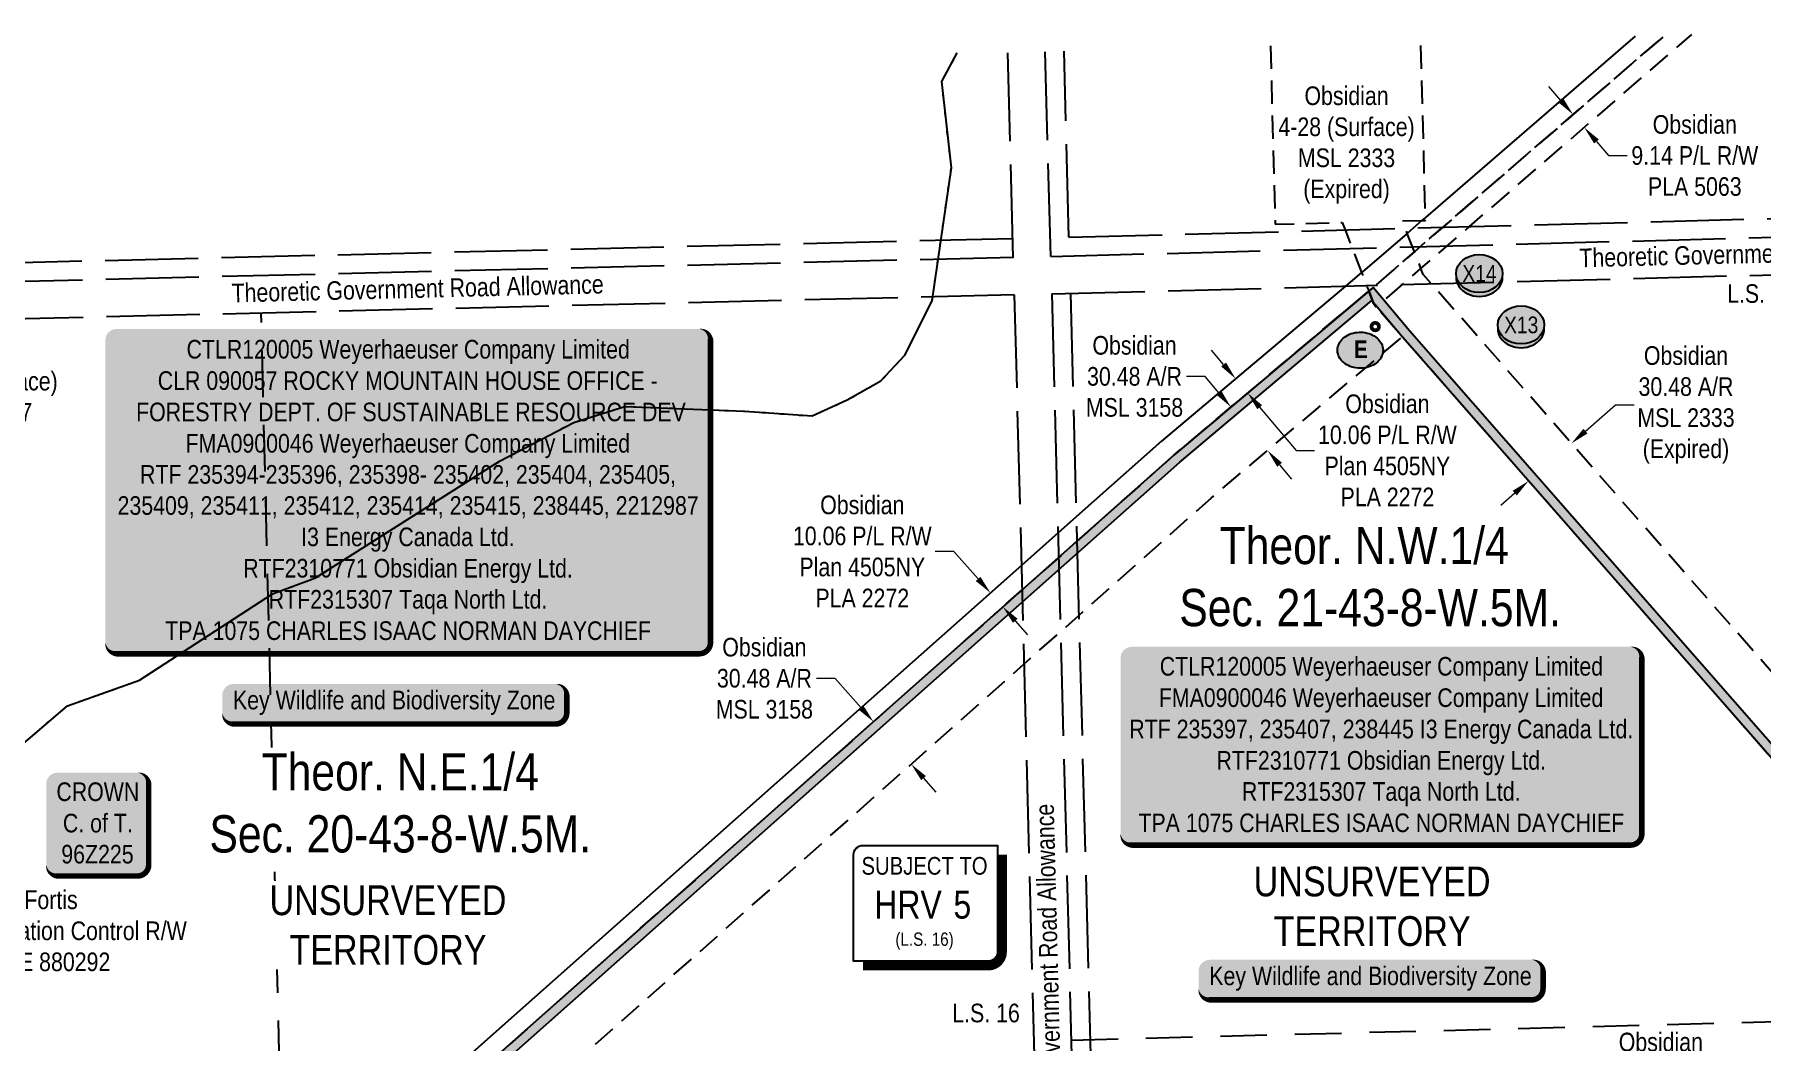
# Model space of a CAD drawing. Extents: x 624075 to 630566, y 5837004 to 5843820.
# Drawn here: x 626861 to 627789, y 5843231 to 5843772 of the extents above; entities that cross this region are included whole.
import ezdxf
from ezdxf.enums import TextEntityAlignment as Align

# ---------------------------------------------------------------- set-up
doc = ezdxf.new("R2010")
doc.units = 0
doc.header["$LTSCALE"] = 5
doc.header["$PDSIZE"] = 0.5
for name, pattern in [('foc-ACCESSROAD', [3.75, 2.5, -1.25]), ('foc-LSD', [8, 5, -3]), ('foc-UNSURVEYED', [12.5, 10, -2.5]), ('foc-WHEELTRACKS', [2, 0.4, -1.6])]:
    doc.linetypes.add(name, pattern=pattern)
doc.layers.get('Defpoints').update_dxf_attribs({"color": 9})
for name, color, linetype in [('AS-OWNER', 7, 'Continuous'), ('AS-SURFACE IMPACT', 7, 'Continuous'), ('AS-WILDLIFE-BLOCK', 131, 'Continuous'), ('C-AR', 13, 'foc-ACCESSROAD'), ('C-RW', 13, 'Continuous'), ('C-SYMBOL', 7, 'Continuous'), ('C-WS', 13, 'foc-ACCESSROAD'), ('CG-NOTES', 7, 'Continuous'), ('CTW', 7, 'Continuous'), ('L-ROAD-T', 7, 'Continuous'), ('L-SECTION-LSD', 7, 'foc-LSD'), ('L-UNS-T', 3, 'Continuous'), ('L-USEC', 7, 'foc-UNSURVEYED'), ('P-CROSSINGS', 250, 'Continuous'), ('P-TEMP-H', 41, 'Continuous'), ('P-TEMP_WORKSPACE', 46, 'Continuous'), ('T-WATER-P3', 160, 'foc-WHEELTRACKS')]:
    doc.layers.add(name, color=color, linetype=linetype)
for name, color, linetype, lineweight in [('C-AR-T', 13, 'Continuous', 9), ('C-RW-T', 13, 'Continuous', 9), ('C-WS-T', 13, 'Continuous', 9), ('F-EZE-T', 190, 'Continuous', 9)]:
    doc.layers.add(name, color=color, linetype=linetype, lineweight=lineweight)
doc.styles.add('100L', font='ARIALN.TTF', dxfattribs={"height": 11})
doc.styles.add('175L', font='ARIALN.TTF', dxfattribs={"height": 20})
doc.styles.add('80', font='ARIALN.TTF', dxfattribs={"height": 10})
doc.styles.add('80CG', font='ARIALN.TTF', dxfattribs={"height": 10})
doc.styles.add('80L', font='ARIALN.TTF', dxfattribs={"height": 10})
doc.styles.add('BOLD', font='ARIALNB.TTF')
doc.styles.add('Crossing', font='ARIALN.TTF', dxfattribs={"height": 10})
doc.styles.add('foc-LtypeFont', font='ARIALN.TTF', dxfattribs={"height": 7.35})
doc.styles.add('HRV', font='ARIALN.TTF', dxfattribs={"height": 3})
doc.linetypes.add('foc-TOPO-flowdirection-NOLINE', pattern='A,0,[">",foc-LtypeFont,S=0.3,R=0,X=0,Y=-0.945],-20,[">",foc-LtypeFont,S=0.3,R=0,X=0,Y=-0.945],0', length=20)
doc.dimstyles.new('Compass 5 000', dxfattribs={"dimscale": 5, "dimtxt": 9, "dimasz": 2, "dimexe": 0.2, "dimexo": 0.0625, "dimgap": 0.5, "dimtad": 0, "dimtih": 1, "dimtoh": 1, "dimzin": 0, "dimdsep": 46, "dimtxsty": '80CG', "dimcen": 0.1, "dimse1": 1, "dimse2": 1, "dimclrd": 256, "dimclrt": 256, "dimaunit": 1, "dimadec": 4, "dimazin": 0, "dimtfac": 0.06, "dimtofl": 0, "dimtmove": 0, "dimatfit": 1, "dimfxl": 0.2, "dimtolj": 1, "dimtzin": 0, "dimlwd": -1, "dimarcsym": 0})

# ---------------------------------------------------------------- blocks, each defined once
blk = doc.blocks.new('*D155')
at = {"layer": 'C-RW', "transparency": 16777216}
for p, q in [((627783.72, 5843204.29), (627773.72, 5843204.29)), ((627784.96, 5843168.44), (627783.72, 5843204.29)), ((627785.99, 5843138.46), (627786.34, 5843128.47))]:
    blk.add_line(p, q, dxfattribs=at)
for points in [[(627786.62, 5843168.5), (627783.29, 5843168.38), (627785.3, 5843158.44)], [(627787.66, 5843138.52), (627784.33, 5843138.4), (627785.65, 5843148.46)]]:
    blk.add_solid(points, dxfattribs=at)
at = {"layer": 'Defpoints', "color": 0, "transparency": 16777216}
for p in [(627761.87, 5843157.63), (627785.3, 5843158.44), (627762.22, 5843147.65)]:
    blk.add_point(p, dxfattribs=at)
at = {"layer": 'C-RW', "transparency": 16777216, "insert": (627734.63, 5843204.29), "char_height": 10, "attachment_point": 5, "style": '80CG'}
blk.add_mtext('\\A1;Obsidian\\P10.00 P/L R/W\\PPLA 170678\\P(Expired)', dxfattribs=at)
blk = doc.blocks.new('*D162')
at = {"layer": 'C-AR-T', "transparency": 16777216}
for p, q in [((627291.21, 5843426.11), (627281.21, 5843426.11)), ((627305.23, 5843410.3), (627291.21, 5843426.11)), ((627338.74, 5843372.53), (627345.38, 5843365.05))]:
    blk.add_line(p, q, dxfattribs=at)
for points in [[(627306.48, 5843411.41), (627303.99, 5843409.19), (627311.87, 5843402.82)], [(627339.99, 5843373.64), (627337.5, 5843371.42), (627332.11, 5843380.01)]]:
    blk.add_solid(points, dxfattribs=at)
at = {"layer": 'Defpoints', "color": 0, "transparency": 16777216}
for p in [(627311.87, 5843402.82), (627220.92, 5843322.13), (627241.16, 5843299.32)]:
    blk.add_point(p, dxfattribs=at)
at = {"layer": 'C-AR-T', "transparency": 16777216, "insert": (627253.28, 5843426.11), "char_height": 10, "attachment_point": 5, "style": '80CG'}
blk.add_mtext('\\A1;Obsidian\\P30.48 A/R\\PMSL 3158', dxfattribs=at)
blk = doc.blocks.new('*D167')
at = {"layer": 'C-AR-T', "transparency": 16777216}
for p, q in [((627694.13, 5843558.86), (627710.22, 5843572.95)), ((627710.22, 5843572.95), (627720.22, 5843572.95)), ((627656.16, 5843525.58), (627648.64, 5843518.99))]:
    blk.add_line(p, q, dxfattribs=at)
for points in [[(627693.04, 5843560.11), (627695.23, 5843557.6), (627686.61, 5843552.26)], [(627655.07, 5843526.83), (627657.26, 5843524.33), (627663.68, 5843532.17)]]:
    blk.add_solid(points, dxfattribs=at)
at = {"layer": 'Defpoints', "color": 0, "transparency": 16777216}
for p in [(627686.61, 5843552.26), (627747.7, 5843482.56), (627724.77, 5843462.47)]:
    blk.add_point(p, dxfattribs=at)
at = {"layer": 'C-AR-T', "transparency": 16777216, "insert": (627748.13, 5843572.95), "char_height": 10, "attachment_point": 5, "style": '80CG'}
blk.add_mtext('\\A1;Obsidian \\P30.48 A/R \\PMSL 2333\\P(Expired)', dxfattribs=at)
blk = doc.blocks.new('*D173')
at = {"layer": 'C-RW-T', "transparency": 16777216}
for p, q in [((627680.98, 5843736.46), (627674.44, 5843744.02)), ((627700.04, 5843714.41), (627706.58, 5843706.84)), ((627706.58, 5843706.84), (627716.58, 5843706.84))]:
    blk.add_line(p, q, dxfattribs=at)
for points in [[(627682.24, 5843737.55), (627679.72, 5843735.37), (627687.52, 5843728.89)], [(627701.3, 5843715.5), (627698.78, 5843713.32), (627693.5, 5843721.97)]]:
    blk.add_solid(points, dxfattribs=at)
at = {"layer": 'Defpoints', "color": 0, "transparency": 16777216}
for p in [(627681.2, 5843723.43), (627687.18, 5843716.51), (627693.5, 5843721.97)]:
    blk.add_point(p, dxfattribs=at)
at = {"layer": 'C-RW-T', "transparency": 16777216, "insert": (627752.86, 5843706.84), "char_height": 10, "attachment_point": 5, "style": '80CG'}
blk.add_mtext('\\A1;Obsidian\\P9.14 P/L R/W\\PPLA 5063', dxfattribs=at)
blk = doc.blocks.new('*D174')
at = {"layer": 'C-RW-T', "transparency": 16777216}
for p, q in [((627354.94, 5843494.26), (627344.94, 5843494.26)), ((627368.06, 5843479.48), (627354.94, 5843494.26)), ((627388, 5843457), (627394.64, 5843449.52))]:
    blk.add_line(p, q, dxfattribs=at)
for points in [[(627369.31, 5843480.58), (627366.81, 5843478.37), (627374.7, 5843472)], [(627389.25, 5843458.11), (627386.76, 5843455.89), (627381.37, 5843464.48)]]:
    blk.add_solid(points, dxfattribs=at)
at = {"layer": 'Defpoints', "color": 0, "transparency": 16777216}
for p in [(627374.7, 5843472), (627344.13, 5843444.88), (627350.8, 5843437.36)]:
    blk.add_point(p, dxfattribs=at)
at = {"layer": 'C-RW-T', "transparency": 16777216, "insert": (627305.86, 5843494.26), "char_height": 10, "attachment_point": 5, "style": '80CG'}
blk.add_mtext('\\A1;Obsidian\\P10.06 P/L R/W\\PPlan 4505NY\\PPLA 2272', dxfattribs=at)
blk = doc.blocks.new('*D177')
at = {"layer": 'C-WS-T', "transparency": 16777216}
for p, q in [((627203.23, 5843182.87), (627218.85, 5843196.82)), ((627218.85, 5843196.82), (627228.85, 5843196.82)), ((627173.07, 5843155.94), (627165.61, 5843149.28))]:
    blk.add_line(p, q, dxfattribs=at)
for points in [[(627202.12, 5843184.11), (627204.34, 5843181.63), (627195.77, 5843176.21)], [(627171.96, 5843157.19), (627174.18, 5843154.7), (627180.53, 5843162.6)]]:
    blk.add_solid(points, dxfattribs=at)
at = {"layer": 'Defpoints', "color": 0, "transparency": 16777216}
for p in [(627195.77, 5843176.21), (627205.9, 5843164.86), (627190.66, 5843151.26)]:
    blk.add_point(p, dxfattribs=at)
at = {"layer": 'C-WS-T', "transparency": 16777216, "insert": (627263.12, 5843196.82), "char_height": 10, "attachment_point": 5, "style": '80CG'}
blk.add_mtext('\\A1;Obsidian\\P20.42 A/R\\PMSL 780130', dxfattribs=at)
blk = doc.blocks.new('*U199')
h = blk.add_hatch(color=255)
edge = h.paths.add_edge_path()
edge.add_line((-86.5, -11.5), (86.5, -11.5))
edge.add_arc((86.5, -5.5), 6, 270, 360)
edge.add_line((92.5, -5.5), (92.5, 4))
edge.add_arc((86.5, 4), 6, 0, 90)
edge.add_line((86.5, 10), (-86.5, 10))
edge.add_arc((-86.5, 4), 6, 90, 180)
edge.add_line((-92.5, 4), (-92.5, -5.5))
edge.add_arc((-86.5, -5.5), 6, 180, 270)
at = {"color": 131, "flags": 128}
blk.add_lwpolyline([(-86.5, -11.5, 3, 3, 0), (86.5, -11.5, 3, 3, 0.414214), (92.5, -5.5, 3, 3, 0), (92.5, 4, 3, 0, 0.414214), (86.5, 10, 0, 0, 0), (-86.5, 10, 0, 0, 0.414214), (-92.5, 4, 0, 0, 0), (-92.5, -5.5, 0, 3, 0.414214)], format="xyseb", close=True, dxfattribs=at)
at = {"color": 131, "style": '80'}
blk.add_attdef('ENTER_TEXT_001', (-35.99, -5), '', height=10, dxfattribs=at)
blk = doc.blocks.new('HRV')
blk.add_lwpolyline([(-35.14, 31.6), (37.21, 31.6), (37.21, -25.54, -0.414214), (32.21, -30.54), (-40.14, -30.54), (-40.14, 26.6, -0.414214)], format="xyb", close=True)
at = {"const_width": 5, "flags": 128}
blk.add_lwpolyline([(-35.14, -33.04), (32.21, -33.04, 0.414214), (39.71, -25.54), (39.71, 26.6)], format="xyb", dxfattribs=at)
at = {"style": '80L'}
blk.add_text('SUBJECT TO', height=9.5, dxfattribs=at).set_placement((-2.01, 13.06), align=Align.BOTTOM_CENTER)
blk.add_attdef('(N.W.1/4 00)', text='', height=7.12, dxfattribs=at).set_placement((-2.01, -24.45), align=Align.BOTTOM_CENTER)
at = {"layer": 'CTW', "color": 3, "style": 'HRV'}
blk.add_text('HRV', height=15, dxfattribs=at).set_placement((-10.88, -0.18), align=Align.MIDDLE_CENTER)
blk.add_attdef('0', text='', height=15, dxfattribs=at).set_placement((18.28, -0.18), align=Align.MIDDLE_CENTER)
blk = doc.blocks.new('AA')
at = {"const_width": 4}
blk.add_lwpolyline([(-1, 0, 1), (1, 0, 1)], format="xyb", close=True, dxfattribs=at)
blk.add_circle((0, 0), 2)
blk = doc.blocks.new('Route_Letters')
h = blk.add_hatch(color=255)
h.dxf.hatch_style = 1
edge = h.paths.add_edge_path()
edge.add_ellipse((-0.12, 0.46), major_axis=(-11.97, 0), ratio=0.789318, start_angle=0, end_angle=360)
at = {"color": 5}
blk.add_open_spline([(-12.34, 0.46), (-12.34, -0.25), (-12.24, -0.97), (-11.72, -2.79), (-11.14, -3.88), (-9.56, -5.81), (-8.54, -6.66), (-6.22, -8.02), (-4.9, -8.54), (-2.12, -9.17), (-0.66, -9.3), (2.22, -9.13), (3.64, -8.84), (6.27, -7.89), (7.48, -7.22), (9.54, -5.6), (10.38, -4.64), (11.6, -2.54), (11.97, -1.4), (12.18, 0.91), (12.02, 2.08), (11.2, 4.3), (10.54, 5.35), (8.8, 7.2), (7.72, 7.99), (5.29, 9.24), (3.93, 9.68), (1.11, 10.18), (-0.35, 10.23), (-3.22, 9.91), (-4.61, 9.55), (-7.16, 8.47), (-8.32, 7.75), (-10.24, 6.02), (-11, 5.02), (-12.05, 2.86), (-12.32, 1.7), (-12.34, 0.52), (-12.34, 0.49), (-12.34, 0.46)], degree=3, knots=[0, 0, 0, 0, 0.219529, 0.219529, 0.575727, 0.575727, 0.931924, 0.931924, 1.288121, 1.288121, 1.644318, 1.644318, 2.000515, 2.000515, 2.356712, 2.356712, 2.712909, 2.712909, 3.069107, 3.069107, 3.425304, 3.425304, 3.781501, 3.781501, 4.137698, 4.137698, 4.493895, 4.493895, 4.850092, 4.850092, 5.20629, 5.20629, 5.562487, 5.562487, 5.918684, 5.918684, 6.274881, 6.274881, 6.283185, 6.283185, 6.283185, 6.283185], dxfattribs=at)
at = {"color": 14, "style": 'BOLD'}
blk.add_attdef('A', text='', height=9.5, dxfattribs=at).set_placement((0.22, 0.98), align=Align.MIDDLE)
blk = doc.blocks.new('*U209')
h = blk.add_hatch(color=255)
edge = h.paths.add_edge_path()
edge.add_line((-134, -54), (134, -54))
edge.add_arc((134, -48), 6, 270, 360)
edge.add_line((140, -48), (140, 46.5))
edge.add_arc((134, 46.5), 6, 0, 90)
edge.add_line((134, 52.5), (-134, 52.5))
edge.add_arc((-134, 46.5), 6, 90, 180)
edge.add_line((-140, 46.5), (-140, -48))
edge.add_arc((-134, -48), 6, 180, 270)
at = {"color": 44, "flags": 128}
blk.add_lwpolyline([(-134, -54, 3, 3, 0), (134, -54, 3, 3, 0.414214), (140, -48, 3, 3, 0), (140, 46.5, 3, 0, 0.414214), (134, 52.5, 0, 0, 0), (-134, 52.5, 0, 0, 0.414214), (-140, 46.5, 0, 0, 0), (-140, -48, 0, 3, 0.414214)], format="xyseb", close=True, dxfattribs=at)
at = {"color": 44, "style": '80'}
blk.add_attdef('ENTER_TEXT_001', (-35.99, -5), '', height=10, dxfattribs=at)
blk = doc.blocks.new('*U150')
h = blk.add_hatch(color=255)
edge = h.paths.add_edge_path()
edge.add_line((-21.5, -28.5), (21.5, -28.5))
edge.add_arc((21.5, -22.5), 6, 270, 360)
edge.add_line((27.5, -22.5), (27.5, 21))
edge.add_arc((21.5, 21), 6, 0, 90)
edge.add_line((21.5, 27), (-21.5, 27))
edge.add_arc((-21.5, 21), 6, 90, 180)
edge.add_line((-27.5, 21), (-27.5, -22.5))
edge.add_arc((-21.5, -22.5), 6, 180, 270)
at = {"color": 14, "flags": 128}
blk.add_lwpolyline([(-21.5, -28.5, 3, 3, 0), (21.5, -28.5, 3, 3, 0.414214), (27.5, -22.5, 3, 3, 0), (27.5, 21, 3, 0, 0.414214), (21.5, 27, 0, 0, 0), (-21.5, 27, 0, 0, 0.414214), (-27.5, 21, 0, 0, 0), (-27.5, -22.5, 0, 3, 0.414214)], format="xyseb", close=True, dxfattribs=at)
at = {"color": 14, "style": '80'}
blk.add_attdef('ENTER_TEXT_001', (-26.85, -4.92), '', height=10, dxfattribs=at)
blk = doc.blocks.new('*U229')
h = blk.add_hatch(color=255)
edge = h.paths.add_edge_path()
edge.add_line((-156.5, -88), (156.5, -88))
edge.add_arc((156.5, -82), 6, 270, 360)
edge.add_line((162.5, -82), (162.5, 80.5))
edge.add_arc((156.5, 80.5), 6, 0, 90)
edge.add_line((156.5, 86.5), (-156.5, 86.5))
edge.add_arc((-156.5, 80.5), 6, 90, 180)
edge.add_line((-162.5, 80.5), (-162.5, -82))
edge.add_arc((-156.5, -82), 6, 180, 270)
at = {"color": 44, "flags": 128}
blk.add_lwpolyline([(-156.5, -88, 3, 3, 0), (156.5, -88, 3, 3, 0.414214), (162.5, -82, 3, 3, 0), (162.5, 80.5, 3, 0, 0.414214), (156.5, 86.5, 0, 0, 0), (-156.5, 86.5, 0, 0, 0.414214), (-162.5, 80.5, 0, 0, 0), (-162.5, -82, 0, 3, 0.414214)], format="xyseb", close=True, dxfattribs=at)
at = {"color": 44, "style": '80'}
blk.add_attdef('ENTER_TEXT_001', (-35.99, -5), '', height=10, dxfattribs=at)
blk = doc.blocks.new('*D201')
at = {"layer": 'Defpoints', "color": 0, "transparency": 16777216}
for p in [(626775.09, 5843289.92), (626770.61, 5843245.19), (626776.32, 5843245.35)]:
    blk.add_point(p, dxfattribs=at)
at = {"layer": 'F-EZE-T', "transparency": 16777216}
for p, q in [((626759.38, 5843289.49), (626749.39, 5843289.21)), ((626785.09, 5843290.19), (626795.09, 5843290.47))]:
    blk.add_line(p, q, dxfattribs=at)
for points in [[(626759.34, 5843291.15), (626759.43, 5843287.82), (626769.38, 5843289.76)], [(626785.04, 5843291.86), (626785.13, 5843288.53), (626775.09, 5843289.92)]]:
    blk.add_solid(points, dxfattribs=at)
at = {"layer": 'F-EZE-T', "transparency": 16777216, "insert": (626870.24, 5843290.47), "char_height": 10, "attachment_point": 5, "style": '80CG'}
blk.add_mtext('\\A1;Fortis \\P6.00 Vegetation Control R/W\\PEZE 880292', dxfattribs=at)
blk = doc.blocks.new('*D207')
at = {"layer": 'C-AR-T', "transparency": 16777216}
for p, q in [((627489.95, 5843588.22), (627479.95, 5843588.22)), ((627497.37, 5843579.41), (627489.95, 5843588.22)), ((627529.91, 5843540.81), (627536.36, 5843533.16))]:
    blk.add_line(p, q, dxfattribs=at)
for points in [[(627498.65, 5843580.48), (627496.1, 5843578.34), (627503.82, 5843571.76)], [(627531.19, 5843541.88), (627528.64, 5843539.74), (627523.47, 5843548.46)]]:
    blk.add_solid(points, dxfattribs=at)
at = {"layer": 'Defpoints', "color": 0, "transparency": 16777216}
for p in [(627508.02, 5843575.31), (627503.82, 5843571.76), (627527.67, 5843552)]:
    blk.add_point(p, dxfattribs=at)
at = {"layer": 'C-AR-T', "transparency": 16777216, "insert": (627452.02, 5843588.22), "char_height": 10, "attachment_point": 5, "style": '80CG'}
blk.add_mtext('\\A1;Obsidian\\P30.48 A/R\\PMSL 3158', dxfattribs=at)
blk = doc.blocks.new('*D219')
at = {"layer": 'C-RW-T', "transparency": 16777216}
for p, q in [((627499.87, 5843594.66), (627493.42, 5843602.3)), ((627519.22, 5843571.71), (627538.74, 5843548.55)), ((627538.74, 5843548.55), (627548.74, 5843548.55))]:
    blk.add_line(p, q, dxfattribs=at)
for points in [[(627501.14, 5843595.73), (627498.59, 5843593.58), (627506.31, 5843587.01)], [(627520.49, 5843572.78), (627517.94, 5843570.63), (627512.77, 5843579.35)]]:
    blk.add_solid(points, dxfattribs=at)
at = {"layer": 'Defpoints', "color": 0, "transparency": 16777216}
for p in [(627512.77, 5843579.35), (627484.33, 5843568.48), (627490.79, 5843560.82)]:
    blk.add_point(p, dxfattribs=at)
at = {"layer": 'C-RW-T', "transparency": 16777216, "insert": (627587.82, 5843548.55), "char_height": 10, "attachment_point": 5, "style": '80CG'}
blk.add_mtext('\\A1;Obsidian\\P10.06 P/L R/W\\PPlan 4505NY\\PPLA 2272', dxfattribs=at)
blk = doc.blocks.new('xing2')
h = blk.add_hatch(color=50)
h.dxf.hatch_style = 1
edge = h.paths.add_edge_path()
edge.add_ellipse((0, 0), major_axis=(-12.5, 0), ratio=0.816297, start_angle=0, end_angle=360)
h = blk.add_hatch(color=250)
h.dxf.hatch_style = 1
edge = h.paths.add_edge_path()
edge.add_ellipse((0, -2.05), major_axis=(-12.5, 0), ratio=0.816297, start_angle=0, end_angle=180)
edge.add_line((12.5, -2.05), (12.5, 0))
edge.add_ellipse((0, 0), major_axis=(-12.5, 0), ratio=0.816297, start_angle=0, end_angle=180, ccw=False)
edge.add_line((-12.5, 0), (-12.5, -2.05))
at = {"color": 250}
blk.add_ellipse((0, 0), major_axis=(-12.5, 0), ratio=0.816297, dxfattribs=at)
blk.add_ellipse((0, -2.05), major_axis=(-12.5, 0), ratio=0.816297, start_param=0, end_param=3.141593, dxfattribs=at)
at = {"color": 250, "style": 'Crossing'}
blk.add_attdef('CROSSING', text='', height=9, dxfattribs=at).set_placement((0.09, 0.02), align=Align.MIDDLE_CENTER)
at = {"color": 250, "style": 'Crossing', "flags": 1}
for tag, p in [('OWNER', (0.09, -12.49)), ('DESCRIPTION', (0.09, -25.77)), ('LOCATION', (0.09, -39.3)), ('DWG_REF', (0.09, -52.84))]:
    blk.add_attdef(tag, text='', height=9, dxfattribs=at).set_placement(p, align=Align.MIDDLE_CENTER)

msp = doc.modelspace()

# ---------------------------------------------------------------- hatches: boundary and pattern name
at = {"layer": 'P-TEMP-H'}
h = msp.add_hatch(color=256, dxfattribs=at)
h.dxf.hatch_style = 1
h.paths.add_polyline_path([(626146.972, 5837443.751), (626146.972, 5837438.753), (626166.965, 5837438.753), (626224.004, 5837431.653), (626243.169, 5837585.622), (626233.959, 5837949.053), (626231.8, 5838034.23), (626231.637, 5838044.604), (626217.476, 5838047.906), (626192.914, 5838053.632), (626168.224, 5838059.389), (626148.846, 5838064.598), (626126.735, 5838070.541), (626120.02, 5838073.358), (626066.392, 5838095.862), (626034.974, 5838117.397), (626016.465, 5838143.526), (626006.745, 5838177.961), (626001.353, 5838249.593), (625977.662, 5838378.714), (625947.35, 5838459.403), (625904.912, 5838538.206), (625897.192, 5838552.542), (625873.592, 5838582.481), (625863.508, 5838595.275), (625834.479, 5838617.974), (625827.535, 5838623.403), (625820.979, 5838625.255), (625789.861, 5838634.045), (625788.714, 5838634.369), (625756.415, 5838643.492), (625740.16, 5838648.083), (625710.207, 5838671.474), (625705.365, 5838696.723), (625702.97, 5838732.53), (625698.478, 5838799.717), (625692.894, 5838854.433), (625685.696, 5838889.503), (625669.945, 5838919.941), (625615.201, 5838963.715), (625535.375, 5839015.448), (625523.932, 5839030.241), (625499.608, 5839095.12), (625469.377, 5839178.902), (625441.079, 5839232.735), (625434.25, 5839245.727), (625426.315, 5839265.348), (625424.704, 5839269.331), (625413.136, 5839297.937), (625412.539, 5839299.411), (625224.707, 5839504.989), (625132.612, 5839605.789), (625122.618, 5839616.727), (625068.186, 5839676.304), (625054.684, 5839691.083), (625031.923, 5839715.997), (624532.487, 5840262.62), (624506.503, 5840291.058), (624434.39, 5840369.985), (624424.273, 5840381.058), (624365.831, 5840445.021), (624352.844, 5840459.231), (624392.625, 5840495.53), (624409.07, 5840512.876), (624501.284, 5840555.496), (624522.002, 5840577.34), (624812.151, 5840884.072), (624815.187, 5840926.185), (624808.861, 5841137.063), (624807.821, 5841174.517), (625068.366, 5841405.676), (625067.508, 5841404.923), (625187.406, 5841511.282), (625331.524, 5841639.139), (625678.972, 5841947.4), (625954.053, 5842191.456), (626028.823, 5842257.79), (626289.176, 5842488.777), (626597.923, 5842762.709), (626601.125, 5842765.55), (626871.997, 5843005.873), (627013.797, 5843131.681), (627394.954, 5843469.852), (627476.425, 5843542.136), (627579.461, 5843629.016), (627595.899, 5843609.521), (627807.119, 5843368.502), (627912.819, 5843406.904), (627967.027, 5843414.89), (628230.311, 5843232.542), (628315.153, 5843173.781), (628393.275, 5843122.374), (628460.671, 5843078.024), (628653.288, 5843395.538), (628765.077, 5843342.231), (628887.206, 5843339.246), (629211.708, 5843376.773), (629377.481, 5843423.741), (629453.63, 5843473.599), (629463.418, 5843558.632), (629455.324, 5843594.326), (629450.449, 5843593.221), (629458.355, 5843558.357), (629448.933, 5843476.497), (629375.383, 5843428.342), (629210.734, 5843381.692), (628886.979, 5843344.252), (628766.266, 5843347.201), (628651.36, 5843401.995), (628459.087, 5843085.049), (628396.049, 5843126.532), (628317.95, 5843177.924), (628233.157, 5843236.651), (627968.251, 5843420.123), (627911.589, 5843411.774), (627808.625, 5843374.367), (627599.69, 5843612.78), (627580.109, 5843636.002), (627473.155, 5843545.916), (627391.636, 5843473.591), (627010.48, 5843135.42), (626868.68, 5843009.612), (626598.043, 5842769.497), (626285.859, 5842492.516), (626025.506, 5842261.529), (625950.736, 5842195.195), (625675.655, 5841951.138), (625328.207, 5841642.878), (625196.525, 5841526.047), (625103.713, 5841443.718), (625099.206, 5841439.719), (625091.65, 5841433.016), (625087.931, 5841429.729), (625080.041, 5841422.752), (625076.282, 5841419.429), (625065.049, 5841409.415), (624802.76, 5841176.709), (624803.865, 5841136.919), (624810.183, 5840926.29), (624807.294, 5840886.21), (624518.371, 5840580.774), (624498.317, 5840559.631), (624406.101, 5840517.01), (624389.256, 5840499.222), (624345.782, 5840459.554), (624362.141, 5840441.649), (624420.583, 5840377.686), (624430.7, 5840366.614), (624502.813, 5840287.687), (624528.797, 5840259.248), (625028.233, 5839712.625), (625050.994, 5839687.711), (625064.496, 5839672.932), (625118.928, 5839613.356), (625128.922, 5839602.417), (625221.017, 5839501.617), (625408.243, 5839296.704), (625408.502, 5839296.063), (625420.071, 5839267.457), (625421.682, 5839263.474), (625429.71, 5839243.622), (625436.655, 5839230.41), (625464.793, 5839176.881), (625494.917, 5839093.394), (625519.517, 5839027.78), (625531.942, 5839011.716), (625612.274, 5838959.655), (625665.994, 5838916.701), (625680.939, 5838887.821), (625687.947, 5838853.675), (625693.496, 5838799.297), (625697.983, 5838732.196), (625700.398, 5838696.083), (625705.652, 5838668.69), (625737.857, 5838643.539), (625755.056, 5838638.682), (625787.355, 5838629.559), (625788.502, 5838629.235), (625819.621, 5838620.445), (625825.231, 5838618.86), (625831.401, 5838614.037), (625859.955, 5838591.709), (625869.667, 5838579.387), (625892.997, 5838549.789), (625900.511, 5838535.836), (625942.789, 5838457.33), (625972.827, 5838377.374), (625996.389, 5838248.953), (626001.799, 5838177.086), (626011.889, 5838141.339), (626031.411, 5838113.78), (626063.988, 5838091.451), (626118.086, 5838068.75), (626125.112, 5838065.802), (626147.549, 5838059.771), (626167.007, 5838054.541), (626191.779, 5838048.765), (626216.342, 5838043.038), (626226.701, 5838040.623), (626226.803, 5838034.128), (626228.962, 5837948.926), (626238.163, 5837585.869), (626219.661, 5837437.23), (626167.274, 5837443.751)])

# ---------------------------------------------------------------- linework, layer by layer
at = {"layer": 'C-AR', "flags": 128}
msp.add_lwpolyline([(626597.753, 5842769.24), (626597.77, 5842769.255), (626641.247, 5842807.828), (626790.25, 5842940.027), (626868.68, 5843009.612), (626974.61, 5843103.595), (626992.487, 5843119.456), (627391.636, 5843473.591), (627421.115, 5843499.745), (627473.155, 5843545.916), (627577.808, 5843634.131), (627581.583, 5843637.2), (627602.315, 5843655.226), (627617.433, 5843668.315), (627736.778, 5843771.472), (627617.433, 5843668.315), (627602.315, 5843655.226), (627581.583, 5843637.2), (627577.808, 5843634.131), (627580.584, 5843626.999), (627581.832, 5843625.574), (627587.678, 5843630.511), (627595.858, 5843637.578), (627605.828, 5843646.198), (627631.862, 5843668.698), (627751.206, 5843771.856)], dxfattribs=at)
at = {"layer": 'C-RW', "flags": 128}
msp.add_lwpolyline([(627720.921, 5843771.051), (627608.249, 5843673.662), (627606.352, 5843672.022), (627601.577, 5843667.895), (627598.504, 5843665.028), (627574.416, 5843644.422), (627573.956, 5843644.033), (627565.343, 5843636.769), (627466.579, 5843553.519), (627420.771, 5843512.876), (627391.292, 5843486.722), (626868.305, 5843022.716), (626774.599, 5842939.579), (626625.635, 5842807.414), (626597.428, 5842782.389), (626597.411, 5842782.374)], dxfattribs=at)
at = {"layer": 'C-WS', "flags": 128}
for points in [[(627525.014, 5843765.846), (627527.527, 5843669.929), (627563.509, 5843670.884), (627565.047, 5843666.926), (627570.103, 5843653.934), (627573.956, 5843644.033), (627576.663, 5843637.069), (627577.808, 5843634.131), (627580.584, 5843626.999), (627581.832, 5843625.574), (627595.899, 5843609.521), (627807.119, 5843368.502), (627912.819, 5843406.904), (627946.841, 5843411.916), (627956.787, 5843413.382), (627967.027, 5843414.89), (627978.807, 5843406.67), (628102.254, 5843321.23), (628230.311, 5843232.542), (628315.153, 5843173.781), (628319.356, 5843171.014), (628334.338, 5843161.159), (628393.275, 5843122.374), (628410.821, 5843122.862), (628424.861, 5843123.252), (628434.417, 5843123.518), (628445.613, 5843123.829), (628436.248, 5843130.206), (628428.254, 5843135.648), (628376.223, 5843171.173), (628334.616, 5843199.786), (628319.673, 5843210.073), (628317.443, 5843211.609), (628229.27, 5843271.995), (627983.426, 5843440.364), (627974.103, 5843446.749), (627952.076, 5843443.504), (627942.13, 5843442.038), (627905.316, 5843436.614), (627816.306, 5843404.277), (627611.483, 5843637.993), (627607.05, 5843643.056), (627605.828, 5843646.198), (627602.315, 5843655.226), (627598.504, 5843665.028), (627597.427, 5843667.784), (627595.888, 5843671.744)], [(627595.888, 5843671.744), (627606.352, 5843672.022), (627608.29, 5843672.074), (627608.249, 5843673.662), (627605.777, 5843767.992)], [(627022.38, 5843105.221), (627040.257, 5843121.083), (627139.215, 5843208.871), (627154.497, 5843222.428), (627392.68, 5843433.759), (627422.159, 5843459.914), (627493.101, 5843522.856), (627595.899, 5843609.521), (627581.832, 5843625.574), (627580.584, 5843626.999), (627577.808, 5843634.131), (627473.155, 5843545.916), (627421.115, 5843499.745), (627391.636, 5843473.591), (626992.487, 5843119.456), (626974.61, 5843103.595), (626868.68, 5843009.612), (626868.305, 5843022.716), (626867.115, 5843064.23), (626781.69, 5843061.781), (626775.691, 5843061.609), (626745.216, 5843060.736), (626748.708, 5842938.837), (626774.599, 5842939.579), (626790.25, 5842940.027), (626641.247, 5842807.828), (626597.77, 5842769.255), (626597.753, 5842769.24)]]:
    msp.add_lwpolyline(points, dxfattribs=at)
at = {"layer": 'L-SECTION-LSD'}
for p, q in [((627002.656, 5842817.413), (626983.149, 5843622.238)), ((629042.618, 5843274.238), (627418.061, 5843231.654))]:
    msp.add_line(p, q, dxfattribs=at)
at = {"layer": 'L-USEC'}
for p, q in [((627416.804, 5843662.987), (628218.366, 5843684.282)), ((627407.018, 5843652.668), (628218.633, 5843674.229)), ((627386.715, 5843662.198), (626576.519, 5843642.561)), ((627386.959, 5843652.144), (626576.763, 5843632.508)), ((627407.552, 5843632.564), (628219.167, 5843654.123)), ((627387.446, 5843632.037), (626577.25, 5843612.401)), ((627387.446, 5843632.037), (627408.517, 5842828.207))]:
    msp.add_line(p, q, dxfattribs=at)
at = {"layer": 'L-USEC', "flags": 128}
for points in [[(627386.912, 5843652.135), (627384.001, 5843762.102)], [(627407.018, 5843652.668), (627404.107, 5843762.634)], [(627416.804, 5843662.987), (627414.16, 5843762.9)], [(627407.552, 5843632.564), (627428.623, 5842828.734), (627449.693, 5842024.902), (627452.261, 5841926.931)], [(627417.605, 5843632.828), (627438.676, 5842828.997), (627459.746, 5842025.165), (627462.314, 5841927.194)]]:
    msp.add_lwpolyline(points, dxfattribs=at)
at = {"layer": 'T-WATER-P3', "flags": 128}
msp.add_lwpolyline([(626758.007, 5843368.413), (626836.588, 5843375.124), (626879.17, 5843411.387), (626917.826, 5843425.12), (626989.125, 5843471.472), (627012.319, 5843480.056), (627111.107, 5843542.716), (627150.917, 5843563.576), (627178.406, 5843572.16), (627242.832, 5843569.585), (627278.913, 5843567.011), (627297.811, 5843575.593), (627315.851, 5843585.894), (627328.736, 5843599.628), (627343.339, 5843628.812), (627353.669, 5843700.202), (627348.515, 5843746.553), (627356.776, 5843762.099)], dxfattribs=at)
at = {"layer": 'T-WATER-P3', "linetype": 'foc-TOPO-flowdirection-NOLINE', "flags": 128}
msp.add_lwpolyline([(626758.007, 5843368.413), (626836.588, 5843375.124), (626879.17, 5843411.387), (626917.826, 5843425.12), (626989.125, 5843471.472), (627012.319, 5843480.056), (627111.107, 5843542.716), (627150.917, 5843563.576), (627178.406, 5843572.16), (627242.832, 5843569.585), (627278.913, 5843567.011), (627297.811, 5843575.593), (627315.851, 5843585.894), (627328.736, 5843599.628), (627343.339, 5843628.812), (627353.669, 5843700.202), (627348.515, 5843746.553), (627356.776, 5843762.099)], dxfattribs=at)

# ---------------------------------------------------------------- block references
at = {"layer": 'AS-OWNER', "color": 3}
ref = msp.add_blockref('*U150', (626895.182, 5843348.45), dxfattribs=dict(at, xscale=0.999643, yscale=0.999643, zscale=0.999643))
ref.add_attrib('ENTER_TEXT_001', 'CROWN', (626873.13, 5843360.218), dxfattribs={"layer": '0', "color": 14, "height": 9.9964, "style": '80'})
ref.add_attrib('ENTER_TEXT_002', 'C. of T.', (626876.625, 5843343.38), dxfattribs={"layer": '0', "color": 14, "height": 9.9964, "style": '80'})
ref.add_attrib('ENTER_TEXT_003', '96Z225', (626875.772, 5843326.678), dxfattribs={"layer": '0', "color": 14, "height": 9.9964, "style": '80'})
at = {"layer": 'AS-SURFACE IMPACT'}
ref = msp.add_blockref('*U229', (627061.899, 5843527.288), dxfattribs=dict(at, xscale=0.999643, yscale=0.999643, zscale=0.999643))
ref.add_attrib('ENTER_TEXT_001', 'CTLR120005 Weyerhaeuser Company Limited', (626943.019, 5843597.852), dxfattribs={"layer": '0', "color": 44, "height": 9.99643, "style": '80'})
ref.add_attrib('ENTER_TEXT_002', 'CLR 090057 ROCKY MOUNTAIN HOUSE OFFICE -', (626927.551, 5843581.014), dxfattribs={"layer": '0', "color": 44, "height": 9.99643, "style": '80'})
ref.add_attrib('ENTER_TEXT_003', ' FORESTRY DEPT. OF SUSTAINABLE RESOURCE DEV', (626912.74, 5843564.176), dxfattribs={"layer": '0', "color": 44, "height": 9.99643, "style": '80'})
ref.add_attrib('ENTER_TEXT_004', 'FMA0900046 Weyerhaeuser Company Limited', (626942.487, 5843547.338), dxfattribs={"layer": '0', "color": 44, "height": 9.99643, "style": '80'})
ref.add_attrib('ENTER_TEXT_005', 'RTF 235394-235396, 235398- 235402, 235404, 235405,', (626918.052, 5843530.637), dxfattribs={"layer": '0', "color": 44, "height": 9.99643, "style": '80'})
ref.add_attrib('ENTER_TEXT_006', '235409, 235411, 235412, 235414, 235415, 238445, 2212987', (626905.976, 5843513.935), dxfattribs={"layer": '0', "color": 44, "height": 9.99643, "style": '80'})
ref.add_attrib('ENTER_TEXT_007', 'I3 Energy Canada Ltd.', (627004.542, 5843497.097), dxfattribs={"layer": '0', "color": 44, "height": 9.99643, "style": '80'})
ref.add_attrib('ENTER_TEXT_008', 'RTF2310771 Obsidian Energy Ltd.', (626973.459, 5843480.259), dxfattribs={"layer": '0', "color": 44, "height": 9.99643, "style": '80'})
ref.add_attrib('ENTER_TEXT_009', 'RTF2315307 Taqa North Ltd.', (626987.151, 5843463.557), dxfattribs={"layer": '0', "color": 44, "height": 9.99643, "style": '80'})
ref.add_attrib('ENTER_TEXT_010', 'TPA 1075 CHARLES ISAAC NORMAN DAYCHIEF', (626931.574, 5843446.719), dxfattribs={"layer": '0', "color": 44, "height": 9.99643, "style": '80'})
ref = msp.add_blockref('*U209', (627584.468, 5843390.553), dxfattribs=dict(at, xscale=0.999643, yscale=0.999643, zscale=0.999643))
ref.add_attrib('ENTER_TEXT_001', 'CTLR120005 Weyerhaeuser Company Limited', (627465.588, 5843427.578), dxfattribs={"layer": '0', "color": 44, "height": 9.99643, "style": '80'})
ref.add_attrib('ENTER_TEXT_002', 'FMA0900046 Weyerhaeuser Company Limited', (627465.056, 5843410.74), dxfattribs={"layer": '0', "color": 44, "height": 9.99643, "style": '80'})
ref.add_attrib('ENTER_TEXT_003', 'RTF 235397, 235407, 238445 I3 Energy Canada Ltd.', (627449.216, 5843393.902), dxfattribs={"layer": '0', "color": 44, "height": 9.99643, "style": '80'})
ref.add_attrib('ENTER_TEXT_004', 'RTF2310771 Obsidian Energy Ltd.', (627496.028, 5843377.064), dxfattribs={"layer": '0', "color": 44, "height": 9.99643, "style": '80'})
ref.add_attrib('ENTER_TEXT_005', 'RTF2315307 Taqa North Ltd.', (627509.72, 5843360.363), dxfattribs={"layer": '0', "color": 44, "height": 9.99643, "style": '80'})
ref.add_attrib('ENTER_TEXT_006', 'TPA 1075 CHARLES ISAAC NORMAN DAYCHIEF', (627454.143, 5843343.525), dxfattribs={"layer": '0', "color": 44, "height": 9.99643, "style": '80'})
at = {"layer": 'AS-WILDLIFE-BLOCK'}
ref = msp.add_blockref('*U199', (627054.693, 5843413.077), dxfattribs=dict(at, xscale=0.999643, yscale=0.999643, zscale=0.999643))
ref.add_attrib('ENTER_TEXT_001', 'Key Wildlife and Biodiversity Zone', (626967.951, 5843409.463), dxfattribs={"layer": '0', "color": 131, "height": 9.99643, "style": '80'})
ref = msp.add_blockref('*U199', (627578.914, 5843264.949), dxfattribs=dict(at, xscale=0.999643, yscale=0.999643, zscale=0.999643))
ref.add_attrib('ENTER_TEXT_001', 'Key Wildlife and Biodiversity Zone', (627492.171, 5843261.335), dxfattribs={"layer": '0', "color": 131, "height": 9.99643, "style": '80'})
at = {"layer": 'CG-NOTES', "xscale": 0.999643, "yscale": 0.999643, "zscale": 0.999643}
msp.add_blockref('Route_Letters', (627573.348, 5843601.854), dxfattribs=at).add_auto_attribs({'A': 'E'})
msp.add_blockref('AA', (627581.284, 5843615.003), dxfattribs=at)
at = {"layer": 'CG-NOTES', "color": 3, "xscale": 0.999643, "yscale": 0.999643, "zscale": 0.999643}
msp.add_blockref('HRV', (627341.293, 5843304.77), dxfattribs=at).add_auto_attribs({'(N.W.1/4 00)': '(L.S. 16)', '0': '5'})
at = {"layer": 'P-CROSSINGS', "color": 2, "xscale": 0.999643, "yscale": 0.999643, "zscale": 0.999643}
for p, values in [((627637.156, 5843643.491), {'CROSSING': 'X14'}), ((627659.562, 5843615.903), {'CROSSING': 'X13'})]:
    msp.add_blockref('xing2', p, dxfattribs=at).add_auto_attribs(values)

# ---------------------------------------------------------------- texts
at = {"layer": 'C-AR-T', "insert": (626834.06, 5843585.66), "char_height": 9.99643, "width": 81.70513, "attachment_point": 5, "style": '80CG'}
msp.add_mtext('\\A1;Obsidian \\P15-20 (Surface) \\PMSL 9587', dxfattribs=at)
at = {"layer": 'C-SYMBOL', "color": 3, "insert": (627575.354, 5843507.448), "char_height": 19.99286, "width": 209.53854, "attachment_point": 2, "style": '175L'}
msp.add_mtext('Theor. N.W.1/4\\P Sec. 21-43-8-W.5M.', dxfattribs=at)
at = {"layer": 'C-WS-T', "insert": (627565.874, 5843712.486), "char_height": 9.99643, "width": 86.70975, "attachment_point": 5, "style": '80CG'}
msp.add_mtext('\\A1;Obsidian \\P4-28 (Surface) \\PMSL 2333\\P(Expired)', dxfattribs=at)
at = {"layer": 'L-ROAD-T', "style": '80L'}
for rotation, p in [(1.392233, (627790.787, 5843654.27)), (1.392233, (627067.083, 5843635.426)), (91.461839, (627406.218, 5843258.821))]:
    msp.add_text('Theoretic Government Road Allowance', height=9.99643, rotation=rotation, dxfattribs=at).set_placement(p, align=Align.MIDDLE_CENTER)
at = {"layer": 'L-SECTION-LSD', "style": '100L'}
for s, p in [('L.S. 13', (627770.215, 5843627.772)), ('L.S. 16', (627354.151, 5843241.394))]:
    msp.add_text(s, height=9.9964, dxfattribs=at).set_placement(p)
at = {"layer": 'L-UNS-T', "color": 3, "insert": (627579.588, 5843303.591), "char_height": 15.99429, "attachment_point": 5, "style": '80L'}
msp.add_mtext_dynamic_manual_height_columns('UNSURVEYED TERRITORY', width=126.41375, gutter_width=47.5, heights=[0], dxfattribs=at)

# ---------------------------------------------------------------- dimensions: what is measured, and where the dimension line sits
at = {"layer": 'C-AR-T', "color": 6}
dim = msp.add_linear_dim(base=(627503.819, 5843571.764), p1=(627527.668, 5843551.998), p2=(627508.021, 5843575.306), angle=130.128499, text='Obsidian\\P30.48 A/R\\PMSL 3158', dimstyle='Compass 5 000', dxfattribs=at)
dim.commit()
dim.dimension.update_dxf_attribs({"geometry": '*D207', "text_midpoint": (627452.024, 5843588.217), "dimtype": 161})
at = {"layer": 'C-AR-T'}
for base, p1, p2, angle, text, picture, middle in [((627686.613, 5843552.265), (627724.769, 5843462.47), (627747.697, 5843482.564), 41.230549, 'Obsidian \\P30.48 A/R \\PMSL 2333\\P(Expired)', '*D167', (627748.134, 5843572.955)), ((627311.869, 5843402.819), (627241.16, 5843299.321), (627220.923, 5843322.13), 131.580204, 'Obsidian\\P30.48 A/R\\PMSL 3158', '*D162', (627253.282, 5843426.106))]:
    dim = msp.add_linear_dim(base=base, p1=p1, p2=p2, angle=angle, text=text, dimstyle='Compass 5 000', dxfattribs=at)
    dim.commit()
    dim.dimension.update_dxf_attribs({"geometry": picture, "text_midpoint": middle, "dimtype": 161})
at = {"layer": 'C-RW'}
dim = msp.add_linear_dim(base=(627785.301, 5843158.444), p1=(627762.219, 5843147.647), p2=(627761.874, 5843157.634), angle=91.9795, text='Obsidian\\P10.00 P/L R/W\\PPLA 170678\\P(Expired)', dimstyle='Compass 5 000', dxfattribs=at)
dim.commit()
dim.dimension.update_dxf_attribs({"geometry": '*D155', "text_midpoint": (627734.631, 5843204.294), "dimtype": 161})
at = {"layer": 'C-RW-T'}
dim = msp.add_aligned_dim(p1=(627681.198, 5843723.431), p2=(627687.179, 5843716.512), distance=8.353, text='Obsidian\\P9.14 P/L R/W\\PPLA 5063', dimstyle='Compass 5 000', dxfattribs=at)
dim.commit()
dim.dimension.update_dxf_attribs({"geometry": '*D173', "text_midpoint": (627752.863, 5843706.844)})
at = {"layer": 'C-RW-T', "color": 2}
dim = msp.add_linear_dim(base=(627512.77, 5843579.351), p1=(627484.328, 5843568.48), p2=(627490.785, 5843560.82), angle=310.128481, text='Obsidian\\P10.06 P/L R/W\\PPlan 4505NY\\PPLA 2272', dimstyle='Compass 5 000', dxfattribs=at)
dim.commit()
dim.dimension.update_dxf_attribs({"geometry": '*D219', "text_midpoint": (627587.821, 5843548.548), "dimtype": 161})
at = {"layer": 'C-RW-T'}
dim = msp.add_linear_dim(base=(627374.697, 5843471.998), p1=(627350.802, 5843437.361), p2=(627344.131, 5843444.88), angle=131.580124, text='Obsidian\\P10.06 P/L R/W\\PPlan 4505NY\\PPLA 2272', dimstyle='Compass 5 000', dxfattribs=at)
dim.commit()
dim.dimension.update_dxf_attribs({"geometry": '*D174', "text_midpoint": (627305.858, 5843494.261), "dimtype": 161})
at = {"layer": 'C-WS-T'}
dim = msp.add_linear_dim(base=(627195.768, 5843176.21), p1=(627190.664, 5843151.258), p2=(627205.9, 5843164.863), angle=41.763374, text='Obsidian\\P20.42 A/R\\PMSL 780130', dimstyle='Compass 5 000', dxfattribs=at)
dim.commit()
dim.dimension.update_dxf_attribs({"geometry": '*D177', "text_midpoint": (627263.122, 5843196.82), "dimtype": 161})
at = {"layer": 'F-EZE-T'}
dim = msp.add_linear_dim(base=(626775.093, 5843289.918), p1=(626770.607, 5843245.195), p2=(626776.32, 5843245.352), angle=1.577655, text='Fortis \\P6.00 Vegetation Control R/W\\PEZE 880292', dimstyle='Compass 5 000', dxfattribs=at)
dim.commit()
dim.dimension.update_dxf_attribs({"geometry": '*D201', "text_midpoint": (626870.242, 5843290.468), "dimtype": 161})

# ---------------------------------------------------------------- next in the draw order: texts
at = {"layer": 'C-SYMBOL', "color": 3, "insert": (627057.765, 5843385.902), "char_height": 19.99286, "width": 203.16973, "attachment_point": 2, "style": '175L', "bg_fill": 3, "box_fill_scale": 1.15, "bg_fill_color": 256, "bg_fill_true_color": 256, "bg_fill_transparency": 0}
msp.add_mtext('Theor. N.E.1/4 \\PSec. 20-43-8-W.5M.', dxfattribs=at)
at = {"layer": 'L-UNS-T', "color": 3, "insert": (627051.161, 5843293.503), "char_height": 15.99429, "attachment_point": 5, "style": '80L', "bg_fill": 3, "box_fill_scale": 1.15, "bg_fill_color": 256, "bg_fill_true_color": 256, "bg_fill_transparency": 0}
msp.add_mtext_dynamic_manual_height_columns('UNSURVEYED TERRITORY', width=126.41375, gutter_width=47.5, heights=[0], dxfattribs=at)

# ---------------------------------------------------------------- next in the draw order: linework, layer by layer
at = {"layer": 'P-TEMP_WORKSPACE', "flags": 128}
for points in [[(627808.625, 5843374.367), (627599.69, 5843612.78), (627580.109, 5843636.002), (627473.155, 5843545.916), (627391.636, 5843473.591), (627010.48, 5843135.42), (626868.68, 5843009.612), (626598.043, 5842769.497), (626598.043, 5842769.497), (626598.043, 5842769.497), (626285.859, 5842492.516)], [(626289.176, 5842488.777), (626597.923, 5842762.709), (626601.125, 5842765.55), (626871.997, 5843005.873), (627013.797, 5843131.681), (627394.954, 5843469.852), (627476.425, 5843542.136), (627579.461, 5843629.016), (627595.899, 5843609.521), (627807.119, 5843368.502)]]:
    msp.add_lwpolyline(points, dxfattribs=at)

doc.saveas('drawing.dxf')
